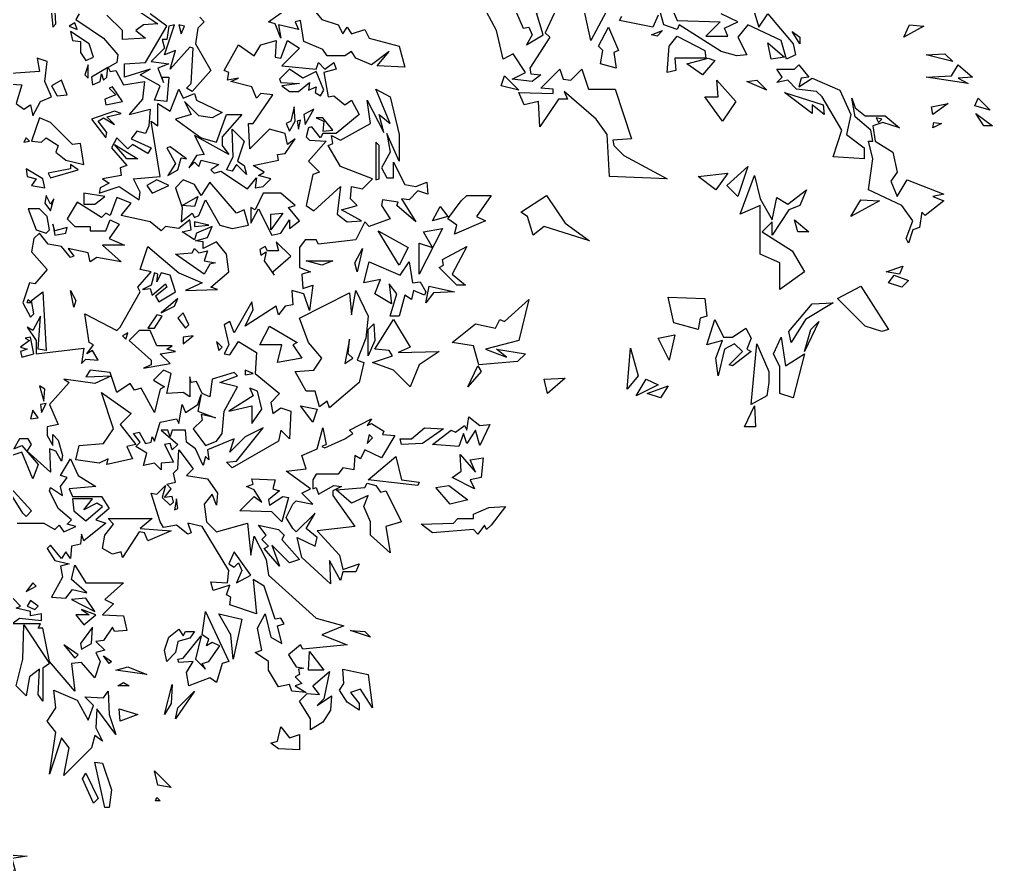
# Model space of a CAD drawing. Header units: millimetres. Extents: x -1920 to 1916, y -1858 to 1858.
# Drawn here: x 591 to 1416, y -1769 to -1047 of the extents above; entities that cross this region are included whole.
import ezdxf

# ---------------------------------------------------------------- set-up
doc = ezdxf.new("R2010")
doc.units = ezdxf.units.MM
doc.layers.add('ALMOND-DRAW-PROFILE', color=7, linetype='Continuous', lineweight=25)

msp = doc.modelspace()

# ---------------------------------------------------------------- linework, layer by layer
at = {"layer": 'ALMOND-DRAW-PROFILE'}
for points in [[(1136.75, -1019.25), (1148.95, -1048.35), (1185.56, -1049.29), (1173.36, -1061.49), (1192.13, -1061.49), (1189.32, -1054.92), (1200.58, -1049.29), (1186.5, -1042.71)], [(618.6, -1041.78), (619.53, -1053.98), (622.35, -1051.16), (621.41, -1035.21)], [(840.13, -1038.02), (847.63, -1047.41), (861.72, -1052.1), (865.47, -1059.61), (869.22, -1053.98), (872.98, -1059.61), (884.24, -1055.86), (888, -1063.37), (913.34, -1069.94), (918.04, -1087.77), (894.57, -1086.83), (904.89, -1074.63), (889.88, -1085.89), (876.73, -1080.26), (872.98, -1074.63), (867.35, -1078.38), (852.33, -1078.38), (848.57, -1072.75), (832.62, -1066.18), (829.8, -1048.35), (825.11, -1049.29), (827.92, -1055.86), (811.03, -1052.1), (812.9, -1063.37), (808.21, -1051.16), (802.58, -1049.29), (827.92, -1031.45)], [(1088.88, -1040.84), (1075.74, -1065.24), (1069.17, -1034.27)], [(1212.78, -1035.21), (1218.42, -1053.98), (1225.93, -1042.71), (1247.52, -1068.06), (1249.39, -1077.45), (1241.88, -1081.2), (1237.19, -1065.24), (1209.03, -1052.1), (1200.58, -1062.43), (1208.09, -1077.45), (1199.64, -1078.38), (1186.5, -1074.63), (1150.83, -1052.1), (1148.95, -1055.86), (1137.69, -1052.1), (1134.87, -1041.78)], [(642.06, -1042.71), (639.25, -1047.41), (662.71, -1063.37), (674.92, -1077.45), (673.98, -1084.02), (666.66, -1088.15), (668.35, -1091.53), (673.04, -1090.59), (679.61, -1102.79), (697.44, -1099.97), (695.57, -1114.99), (684.3, -1128.14), (702.14, -1123.44), (701.2, -1137.52), (698.38, -1144.09), (690.87, -1142.22), (686.18, -1148.79), (703.08, -1156.3), (700.26, -1160.99), (687.12, -1153.48), (683.36, -1157.23), (673.98, -1147.85), (669.28, -1156.3), (682.43, -1171.31), (676.79, -1173.19), (677.73, -1179.76), (661.77, -1182.58), (667.41, -1186.33), (659.9, -1190.09), (658.96, -1194.78), (675.86, -1189.15), (692.75, -1200.41), (693.69, -1193.84), (688.06, -1182.58), (710.59, -1180.7), (703.08, -1133.77), (708.71, -1137.52), (708.71, -1118.75), (719.03, -1125.32), (726.54, -1106.55), (730.3, -1114.05), (739.69, -1110.3), (741.56, -1115.93), (763.15, -1126.26), (754.7, -1130.95), (743.44, -1129.07), (731.24, -1116.87), (736.87, -1128.14), (723.73, -1131.89), (745.32, -1147.85), (758.46, -1151.6), (766.91, -1128.14), (780.05, -1128.14), (763.15, -1146.91), (763.15, -1154.42), (768.79, -1161.93), (739.69, -1145.97), (748.13, -1161.93), (741.56, -1162.87), (734.99, -1173.19), (739.69, -1168.5), (743.44, -1172.25), (745.32, -1166.62), (760.34, -1170.38), (753.77, -1175.07), (756.58, -1177.89), (762.21, -1176.01), (784.74, -1191.03), (792.25, -1181.64), (791.31, -1190.09), (797.88, -1189.15), (804.46, -1182.58), (794.13, -1179.76), (798.82, -1176.95), (789.44, -1171.31), (811.03, -1166.62), (810.09, -1161.93), (816.66, -1160.99), (825.11, -1148.79), (818.54, -1153.48), (816.66, -1144.09), (803.52, -1140.34), (786.62, -1157.23), (785.68, -1135.64), (789.44, -1135.64), (806.33, -1111.24), (796.01, -1110.3), (792.25, -1114.05), (788.5, -1104.67), (770.66, -1099.97), (777.23, -1097.16), (767.85, -1099.04), (768.79, -1092.47), (765.03, -1090.59), (777.23, -1069), (790.37, -1078.38), (796.01, -1069), (809.15, -1065.24), (808.21, -1079.32), (812.9, -1080.26), (818.54, -1065.24), (828.86, -1071.81), (813.84, -1086.83), (842.94, -1089.65), (844.82, -1084.02), (850.45, -1089.65), (857.96, -1084.02), (859.84, -1089.65), (849.51, -1092.47), (853.27, -1113.12), (857.96, -1112.18), (867.35, -1119.69), (872.98, -1115.93), (879.55, -1128.14), (859.84, -1144.09), (848.57, -1144.09), (846.7, -1147.85), (839.19, -1138.46), (836.37, -1139.4), (834.49, -1146.91), (837.31, -1149.73), (851.39, -1150.66), (836.37, -1167.56), (845.76, -1176.95), (840.13, -1178.82), (834.49, -1205.11), (841.06, -1209.8), (863.59, -1189.15), (860.78, -1212.62), (869.22, -1219.19), (881.43, -1218.25), (864.53, -1208.86), (877.67, -1205.11), (872.04, -1199.48), (872.98, -1189.15), (882.37, -1191.03), (890.81, -1182.58), (863.59, -1172.25), (853.27, -1154.42), (857.02, -1152.54), (856.08, -1145.97), (863.59, -1149.73), (888.94, -1135.64), (886.12, -1115.93), (900.2, -1143.15), (896.45, -1128.14), (905.83, -1135.64), (893.63, -1106.55), (905.83, -1113.12), (913.34, -1145.03), (913.34, -1167.56), (903.02, -1144.09), (905.83, -1160.05), (898.32, -1173.19), (903.02, -1181.64), (908.65, -1181.64), (908.65, -1168.5), (918.04, -1187.27), (927.42, -1189.15), (936.81, -1185.4), (937.75, -1195.72), (929.3, -1192.9), (921.79, -1200.41), (915.22, -1199.48), (927.42, -1219.19), (911.47, -1205.11), (912.4, -1202.29), (899.26, -1200.41), (898.32, -1205.11), (905.83, -1216.37), (888, -1222.94), (884.24, -1219.19), (876.73, -1234.21), (844.82, -1237.96), (842.94, -1234.21), (833.55, -1234.21), (828.86, -1240.78), (828.86, -1257.67), (838.25, -1261.43), (830.74, -1263.31), (831.68, -1275.51), (840.13, -1272.69), (837.31, -1294.28), (832.62, -1280.2), (822.29, -1277.39), (823.23, -1289.59), (816.66, -1290.53), (811.03, -1298.04), (809.15, -1290.53), (782.87, -1307.42), (789.44, -1293.34), (788.5, -1286.77), (773.48, -1313.06), (769.72, -1303.67), (765.03, -1306.49), (768.79, -1323.38), (765.03, -1330.89), (769.72, -1331.83), (777.23, -1320.57), (792.25, -1329.95), (791.31, -1347.79), (811.96, -1364.68), (804.46, -1372.19), (806.33, -1381.58), (812.9, -1376.89), (821.35, -1379.7), (820.41, -1403.17), (812.9, -1395.66), (811.03, -1405.05), (771.6, -1427.58), (766.91, -1422.88), (775.36, -1421.94), (797.88, -1393.78), (782.87, -1401.29), (769.72, -1414.43), (773.48, -1403.17), (750.95, -1412.56), (751.89, -1421.01), (749.07, -1418.19), (747.2, -1425.7), (740.62, -1411.62), (733.11, -1405.99), (732.18, -1395.66), (720.91, -1395.66), (719.03, -1401.29), (717.16, -1395.66), (711.53, -1395.66), (725.61, -1407.86), (720.91, -1412.56), (719.03, -1406.93), (714.34, -1407.86), (721.85, -1422.88), (711.53, -1423.82), (711.53, -1429.45), (705.89, -1423.82), (696.51, -1425.7), (699.32, -1415.37), (689.94, -1409.74), (693.69, -1405.99), (688.06, -1398.48), (692.75, -1397.54), (698.38, -1406.93), (703.08, -1405.99), (704.02, -1401.29), (705.89, -1405.05), (710.59, -1389.09), (724.67, -1386.27), (726.54, -1390.03), (729.36, -1374.07), (732.18, -1380.64), (742.5, -1374.07), (745.32, -1365.62), (742.5, -1379.7), (757.52, -1385.34), (745.32, -1382.52), (746.26, -1387.21), (738.75, -1394.72), (749.07, -1408.8), (758.46, -1405.05), (763.15, -1398.48), (765.03, -1379.7), (776.29, -1359.05), (761.28, -1355.3), (776.29, -1349.67), (773.48, -1346.85), (754.7, -1352.48), (752.83, -1367.5), (746.26, -1364.68), (741.56, -1354.36), (736.87, -1355.3), (735.93, -1350.6), (735.93, -1367.5), (730.3, -1363.75), (716.22, -1364.68), (719.97, -1347.79), (713.4, -1344.97), (704.95, -1353.42), (714.34, -1359.05), (710.59, -1360.93), (705.89, -1380.64), (694.63, -1359.99), (689, -1361.87), (685.24, -1356.24), (673.98, -1363.75), (668.35, -1346.85), (651.45, -1344.97), (647.69, -1350.6), (669.28, -1349.67), (655.2, -1356.24), (628.92, -1352.48), (633.61, -1355.3), (616.72, -1374.07), (624.23, -1390.97), (614.84, -1392.85), (614.84, -1400.35), (619.53, -1408.8), (619.53, -1399.42), (624.23, -1404.11), (627.98, -1417.25), (627.04, -1421.94), (622.35, -1413.5), (616.72, -1411.62), (617.66, -1431.33), (597.94, -1413.5), (601.7, -1407.86), (598.88, -1403.17), (591.37, -1403.17), (586.68, -1411.62), (593.25, -1408.8), (607.33, -1424.76), (602.64, -1436.96), (593.25, -1414.43), (576.35, -1420.07)], [(691.81, -1039.9), (708.71, -1051.16), (696.51, -1052.1), (689.94, -1056.79), (698.38, -1063.37), (678.67, -1064.3), (678.67, -1056.79), (665.53, -1043.65)], [(744.38, -1045.53), (748.13, -1049.29), (742.5, -1054.92), (740.62, -1068.06), (753.77, -1090.59), (737.81, -1108.42), (733.11, -1105.61), (736.87, -1101.85), (738.75, -1071.81), (735.93, -1070.88), (719.03, -1089.65), (723.73, -1073.69), (714.34, -1077.45), (722.79, -1052.1), (718.1, -1053.04), (716.22, -1064.3), (712.46, -1064.3), (714.34, -1071.81), (703.08, -1083.08), (718.1, -1084.96), (708.71, -1088.71), (713.4, -1100.91), (712.46, -1096.22), (718.1, -1096.22), (716.22, -1116.87), (705.89, -1115.93), (710.59, -1103.73), (693.69, -1094.34), (702.14, -1089.65), (680.55, -1096.22), (680.55, -1084.96), (698.38, -1084.02), (716.22, -1053.04), (702.14, -1042.71)], [(1133, -1043.65), (1128.3, -1053.98), (1100.14, -1048.35), (1102.02, -1044.59)], [(581.05, -1441.66), (601.7, -1464.19), (597.01, -1468.88), (594.19, -1466.06), (568.84, -1425.7)], [(589.5, -1474.51), (612.02, -1474.51), (621.41, -1480.14), (625.17, -1476.39), (628.92, -1482.02), (639.25, -1477.33), (631.74, -1475.45), (635.49, -1471.69), (624.23, -1462.31), (616.72, -1447.29), (617.66, -1444.47), (627.98, -1451.04), (626.1, -1443.53), (631.74, -1436.02), (626.1, -1434.15), (634.55, -1420.07), (641.12, -1434.15), (656.14, -1443.53), (633.61, -1445.41), (636.43, -1451.98), (660.84, -1451.98), (667.41, -1462.31), (656.14, -1471.69), (664.59, -1474.51), (645.82, -1489.53), (643.94, -1483.9), (643, -1492.35), (635.49, -1494.22), (634.55, -1504.55), (630.8, -1498.92), (627.04, -1504.55), (617.66, -1493.28), (614.84, -1496.1), (621.41, -1506.43), (633.61, -1509.24), (626.1, -1511.12), (627.98, -1520.51), (618.6, -1537.4), (630.8, -1538.34), (636.43, -1530.83), (648.63, -1533.65), (635.49, -1522.38), (638.31, -1510.18), (647.69, -1525.2), (679.61, -1525.2), (663.65, -1539.28), (671.16, -1543.04), (661.77, -1552.42), (679.61, -1553.36), (682.43, -1565.56), (672.1, -1566.5), (670.22, -1562.75), (662.71, -1574.01), (656.14, -1574.95), (663.65, -1582.46), (656.14, -1584.34), (659.9, -1591.85), (655.2, -1605.93), (643.94, -1592.79), (635.49, -1593.72), (638.31, -1617.19), (616.72, -1591.85), (611.09, -1563.69), (607.33, -1563.69), (609.21, -1559.93), (584.8, -1559.93), (591.37, -1555.24), (610.15, -1557.12), (610.15, -1551.48), (600.76, -1553.36), (600.76, -1549.61), (588.56, -1546.79), (592.31, -1544.91), (585.74, -1538.34)]]:
    msp.add_lwpolyline(points, dxfattribs=at)
for points in [[(1025.99, -1099.97), (1009.09, -1098.1), (1020.35, -1092.47), (1010.03, -1076.51), (1001.58, -1081.2), (995.95, -1056.79), (987.5, -1040.84), (1004.4, -1035.21), (1004.4, -1040.84), (1010.03, -1035.21), (1018.48, -1054.92), (1023.17, -1053.98), (1025.99, -1060.55), (1021.29, -1069), (1035.37, -1060.55), (1029.74, -1041.78), (1046.64, -1038.02), (1037.25, -1058.67), (1041, -1062.43), (1024.11, -1088.71), (1025.05, -1093.4), (1033.5, -1094.34)], [(640.18, -1055.86), (638.31, -1050.22), (633.61, -1053.04)], [(728.42, -1059.61), (731.24, -1053.04), (726.54, -1052.1)], [(1097.33, -1088.71), (1084.18, -1084.96), (1086.06, -1073.69), (1082.31, -1069.94), (1090.75, -1053.98), (1099.2, -1073.69), (1095.45, -1075.57)], [(1341.38, -1062.43), (1346.08, -1052.1), (1358.28, -1053.04)], [(647.69, -1082.14), (654.27, -1079.32), (650.51, -1068.06), (634.55, -1057.73), (636.43, -1065.24), (643, -1066.18), (643, -1075.57)], [(1127.36, -1060.55), (1136.75, -1056.79), (1132.06, -1061.49)], [(1140.51, -1092.47), (1142.38, -1069.94), (1148.95, -1061.49), (1172.42, -1073.69), (1173.36, -1080.26), (1147.08, -1080.26), (1148.01, -1090.59)], [(1253.15, -1068.06), (1246.58, -1057.73), (1253.15, -1062.43)], [(1228.74, -1081.2), (1225.93, -1067.12), (1240.01, -1079.32)], [(602.64, -1129.07), (609.21, -1116.87), (618.6, -1113.12), (612.96, -1099.97), (614.84, -1083.08), (606.39, -1080.26), (608.27, -1091.53), (580.11, -1093.4), (577.29, -1098.1), (584.8, -1099.97), (575.42, -1101.85), (593.25, -1102.79), (588.56, -1118.75), (595.13, -1123.44), (600.76, -1119.69)], [(1170.54, -1094.34), (1157.4, -1084.96), (1175.24, -1080.26), (1180.87, -1082.14)], [(1382.69, -1083.08), (1360.16, -1077.45), (1376.12, -1076.51)], [(649.57, -1097.16), (649.57, -1085.89), (646.76, -1094.34)], [(666.41, -1088.29), (652.39, -1096.22), (653.33, -1102.79), (659.9, -1099.97), (660.84, -1093.4), (662.71, -1099.04), (665.53, -1096.22)], [(1307.59, -1165.68), (1281.31, -1163.81), (1288.82, -1141.28), (1271.92, -1113.12), (1267.23, -1108.42), (1250.33, -1106.55), (1242.82, -1099.04), (1233.44, -1100.91), (1238.13, -1096.22), (1233.44, -1089.65), (1248.45, -1089.65), (1252.21, -1085.89), (1260.66, -1096.22), (1254.09, -1097.16), (1252.21, -1104.67), (1263.47, -1097.16), (1286.94, -1107.48), (1296.33, -1128.14), (1292.57, -1145.03), (1307.59, -1156.3)], [(1395.83, -1101.85), (1360.16, -1096.22), (1381.75, -1095.28), (1387.38, -1085.89), (1399.58, -1096.22), (1387.38, -1097.16)], [(846.7, -1112.18), (849.51, -1107.48), (842.94, -1091.53), (831.68, -1097.16), (820.41, -1089.65), (811.96, -1098.1), (812.9, -1100.91), (828.86, -1101.85), (813.84, -1103.73), (820.41, -1108.42), (827.92, -1108.42), (837.31, -1100.91), (836.37, -1107.48), (842.94, -1104.67), (842, -1109.36)], [(1014.72, -1107.48), (999.7, -1103.73), (1002.52, -1095.28)], [(1140.51, -1182.58), (1091.69, -1180.7), (1089.82, -1145.03), (1080.43, -1131.89), (1053.21, -1108.42), (1056.02, -1114.99), (1048.51, -1114.99), (1032.56, -1138.46), (1031.62, -1116.87), (1019.41, -1119.69), (1014.72, -1109.36), (1043.82, -1110.3), (1043.82, -1106.55), (1033.5, -1105.61), (1049.45, -1089.65), (1052.27, -1098.1), (1058.84, -1099.04), (1068.23, -1089.65), (1073.86, -1106.55), (1096.39, -1106.55), (1110.47, -1148.79), (1094.51, -1149.73), (1095.45, -1154.42), (1103.9, -1162.87)], [(623.29, -1112.18), (631.74, -1111.24), (627.04, -1099.04), (618.6, -1103.73)], [(664.59, -1119.69), (678.67, -1116.87), (670.22, -1104.67), (667.41, -1105.61), (673.04, -1111.24), (663.65, -1114.99)], [(1187.44, -1133.77), (1172.42, -1113.12), (1183.69, -1113.12), (1182.75, -1099.04), (1198.7, -1116.87)], [(1224.99, -1107.48), (1208.09, -1099.97), (1216.54, -1099.04)], [(1273.8, -1128.14), (1263.47, -1119.69), (1263.47, -1127.2), (1240.01, -1109.36), (1272.86, -1119.69)], [(820.41, -1142.22), (825.11, -1133.77), (824.17, -1121.56), (821.35, -1133.77), (817.6, -1135.64)], [(1345.14, -1237.02), (1343.26, -1233.27), (1348.89, -1218.25), (1339.51, -1205.11), (1311.35, -1191.97), (1315.1, -1165.68), (1311.35, -1150.66), (1315.1, -1150.66), (1313.22, -1141.28), (1300.08, -1130.01), (1297.27, -1114.05), (1300.08, -1122.5), (1308.53, -1129.07), (1325.43, -1129.07), (1337.63, -1139.4), (1323.55, -1134.71), (1315.1, -1137.52), (1316.98, -1150.66), (1332, -1160.05), (1335.75, -1176.95), (1330.12, -1184.46), (1335.75, -1197.6), (1344.2, -1183.52), (1375.18, -1195.72), (1365.79, -1197.6), (1375.18, -1201.35), (1359.22, -1213.56), (1356.4, -1210.74), (1354.53, -1223.88), (1348.89, -1225.76)], [(1365.79, -1128.14), (1364.85, -1121.56), (1378.93, -1118.75)], [(1414.6, -1124.38), (1401.46, -1120.63), (1404.28, -1114.05)], [(664.59, -1147.85), (665.53, -1143.15), (658.02, -1133.77), (662.71, -1130.95), (672.1, -1136.58), (665.53, -1130.01), (677.73, -1127.2), (672.1, -1125.32), (652.39, -1131.89)], [(833.55, -1136.58), (841.06, -1123.44), (832.62, -1128.14)], [(1408.97, -1137.52), (1402.4, -1127.2), (1416.48, -1137.52)], [(645.82, -1170.38), (643, -1152.54), (636.43, -1153.48), (617.66, -1134.71), (608.27, -1130.95), (601.7, -1150.66), (610.15, -1151.6), (613.9, -1147.85), (624.23, -1154.42), (622.35, -1160.05), (630.8, -1166.62)], [(827.92, -1140.34), (829.8, -1132.83), (826.98, -1133.77)], [(848.57, -1142.22), (857.02, -1141.28), (848.57, -1130.95), (842.94, -1130.95), (849.51, -1133.77)], [(1319.79, -1134.71), (1322.61, -1131.89), (1317.92, -1130.95)], [(1365.79, -1139.4), (1366.73, -1134.71), (1373.3, -1135.64)], [(783.8, -1178.82), (775.36, -1170.38), (771.6, -1176.01), (766.91, -1175.07), (772.54, -1163.81), (771.6, -1140.34), (781.93, -1150.66), (776.29, -1167.56), (781.93, -1171.31)], [(595.13, -1151.6), (599.82, -1150.66), (597.01, -1147.85)], [(682.43, -1165.68), (672.1, -1153.48), (691.81, -1165.68)], [(893.63, -1183.52), (896.45, -1182.58), (896.45, -1154.42), (893.63, -1151.6)], [(717.16, -1179.76), (725.61, -1175.07), (728.42, -1164.74), (733.11, -1165.68), (719.03, -1155.36), (716.22, -1156.3), (723.73, -1169.44)], [(617.66, -1181.64), (641.12, -1175.07), (634.55, -1170.38), (634.55, -1174.13), (615.78, -1177.89)], [(601.7, -1188.21), (612.96, -1190.09), (611.09, -1182.58), (597.01, -1174.13), (597.94, -1180.7), (605.45, -1182.58)], [(1181.81, -1191.97), (1166.79, -1180.7), (1192.13, -1177.89)], [(1200.58, -1197.6), (1191.19, -1188.21), (1209.03, -1172.25)], [(1236.25, -1276.45), (1236.25, -1253.92), (1219.36, -1246.41), (1219.36, -1205.11), (1202.46, -1212.62), (1214.66, -1179.76), (1219.36, -1199.48), (1229.68, -1217.31), (1233.44, -1198.54), (1242.82, -1204.17), (1258.78, -1191.97), (1253.15, -1205.11), (1243.76, -1208.86), (1229.68, -1230.45), (1229.68, -1219.19), (1221.23, -1227.64), (1246.58, -1243.59), (1256.9, -1261.43)], [(704.02, -1194.78), (718.1, -1188.21), (707.77, -1183.52), (699.32, -1188.21)], [(771.6, -1224.82), (785.68, -1222), (781.93, -1208.86), (775.36, -1211.68), (752.83, -1185.4), (745.32, -1196.66), (739.69, -1187.27), (730.3, -1183.52), (723.73, -1190.09), (729.36, -1206.98), (728.42, -1219.19), (737.81, -1211.68), (739.69, -1215.43), (743.44, -1213.56), (749.07, -1200.41), (761.28, -1222)], [(645.82, -1204.17), (655.2, -1204.17), (663.65, -1197.6), (645.82, -1194.78)], [(805.39, -1230.45), (812.9, -1228.57), (820.41, -1217.31), (820.41, -1224.82), (828.86, -1218.25), (819.47, -1206.98), (825.11, -1205.11), (812.9, -1194.78), (797.88, -1194.78), (791.31, -1208.86), (787.56, -1206.98), (787.56, -1220.13), (794.13, -1207.92)], [(643.94, -1339.34), (647.69, -1335.59), (658.02, -1336.52), (653.33, -1328.08), (648.63, -1330.89), (654.27, -1323.38), (650.51, -1321.5), (646.76, -1297.1), (673.98, -1311.18), (676.79, -1308.36), (693.69, -1278.33), (691.81, -1274.57), (703.08, -1261.43), (693.69, -1259.55), (700.26, -1239.84), (726.54, -1262.37), (746.26, -1270.82), (732.18, -1277.39), (759.4, -1276.45), (753.77, -1274.57), (768.79, -1261.43), (766.91, -1246.41), (758.46, -1236.08), (747.2, -1241.72), (747.2, -1236.08), (740.62, -1235.15), (750.95, -1232.33), (754.7, -1222.94), (741.56, -1228.57), (739.69, -1234.21), (729.36, -1227.64), (736.87, -1225.76), (735.93, -1217.31), (726.54, -1224.82), (715.28, -1222.94), (711.53, -1226.7), (702.14, -1219.19), (677.73, -1213.56), (686.18, -1203.23), (673.98, -1198.54), (668.35, -1213.56), (664.59, -1211.68), (660.84, -1215.43), (640.18, -1202.29), (631.74, -1216.37), (638.31, -1222.94), (651.45, -1222.94), (651.45, -1226.7), (664.59, -1226.7), (668.35, -1217.31), (675.86, -1221.07), (667.41, -1233.27), (680.55, -1238.9), (661.77, -1238.9), (677.73, -1252.98), (657.08, -1249.23), (651.45, -1252.98), (649.57, -1245.47), (632.68, -1241.72), (637.37, -1248.29), (634.55, -1249.23), (627.04, -1239.84), (615.78, -1237.96), (608.27, -1228.57), (603.58, -1233.27), (601.7, -1244.53), (614.84, -1259.55), (604.51, -1271.75), (599.82, -1270.82), (594.19, -1287.71), (600.76, -1299.92), (603.58, -1297.1), (601.7, -1285.83), (611.09, -1278.33), (613.9, -1328.08), (607.33, -1327.14), (609.21, -1298.98), (602.64, -1311.18), (597.94, -1308.36), (605.45, -1319.63), (605.45, -1330.89), (645.82, -1326.2)], [(617.66, -1209.8), (620.47, -1199.48), (617.66, -1204.17), (613.9, -1196.66), (612.96, -1203.23)], [(729.36, -1205.11), (742.5, -1197.6), (739.69, -1206.05)], [(960.28, -1229.51), (962.15, -1222), (954.65, -1216.37), (965.91, -1201.35), (970.6, -1196.66), (991.25, -1196.66), (979.05, -1214.49), (986.56, -1218.25)], [(1074.8, -1235.15), (1036.31, -1222.94), (1026.92, -1230.45), (1022.23, -1214.49), (1016.6, -1210.74), (1038.19, -1196.66), (1054.15, -1220.13)], [(1296.33, -1214.49), (1304.78, -1200.41), (1320.73, -1201.35)], [(613.9, -1228.57), (616.72, -1225.76), (614.84, -1214.49), (608.27, -1207.92), (598.88, -1207.92), (605.45, -1225.76)], [(804.46, -1225.76), (804.46, -1212.62), (814.78, -1211.68)], [(941.5, -1218.25), (948.07, -1206.05), (954.65, -1214.49)], [(621.41, -1230.45), (630.8, -1228.57), (631.74, -1223.88), (621.41, -1226.7), (619.53, -1221.07)], [(739.69, -1222.94), (751.89, -1222), (739.69, -1219.19)], [(1251.27, -1227.64), (1248.45, -1217.31), (1260.66, -1227.64)], [(913.34, -1255.8), (895.51, -1226.7), (920.85, -1240.78)], [(930.24, -1263.31), (930.24, -1237.02), (941.5, -1240.78), (933.99, -1227.64), (949.95, -1224.82)], [(807.27, -1264.24), (806.33, -1261.43), (821.35, -1248.29), (809.15, -1236.08), (811.03, -1243.59), (801.64, -1243.59), (799.76, -1239.84), (795.07, -1242.66), (796.01, -1247.35), (800.7, -1244.53), (798.82, -1252.04)], [(748.13, -1263.31), (723.73, -1246.41), (737.81, -1245.47), (739.69, -1241.72), (743.44, -1245.47), (750.95, -1243.59), (748.13, -1252.04), (757.52, -1253.92), (752.83, -1254.86)], [(877.67, -1261.43), (875.8, -1253.92), (882.37, -1241.72)], [(962.15, -1272.69), (947.14, -1257.67), (950.89, -1255.8), (949.95, -1251.1), (970.6, -1239.84), (958.4, -1263.31), (969.66, -1272.69)], [(847.63, -1255.8), (834.49, -1252.04), (857.02, -1252.04)], [(905.83, -1298.98), (911.47, -1280.2), (904.89, -1271.75), (906.77, -1288.65), (892.69, -1280.2), (897.39, -1268), (883.31, -1270.82), (888, -1252.98), (914.28, -1264.24), (921.79, -1252.98), (924.61, -1270.82), (931.18, -1269.88), (935.87, -1278.33), (934.93, -1281.14), (925.55, -1277.39), (923.67, -1284.9), (918.04, -1281.14), (913.34, -1298.98)], [(709.65, -1286.77), (723.73, -1278.33), (719.03, -1264.24), (711.53, -1262.37), (707.77, -1269.88), (708.71, -1263.31), (705.89, -1262.37), (703.08, -1272.69), (695.57, -1276.45), (702.14, -1275.51), (704.02, -1281.14), (715.28, -1271.75), (716.22, -1274.57), (706.83, -1282.08)], [(1337.63, -1263.31), (1326.37, -1261.43), (1340.45, -1256.74)], [(1339.51, -1274.57), (1328.24, -1270.82), (1332.94, -1264.24), (1345.14, -1268.94)], [(637.37, -1291.47), (634.55, -1277.39), (639.25, -1285.83)], [(845.76, -1375.95), (842, -1362.81), (834.49, -1362.81), (825.11, -1345.91), (841.06, -1344.97), (847.63, -1334.65), (836.37, -1321.5), (828.86, -1300.85), (871.1, -1279.26), (872.98, -1298.04), (876.73, -1277.39), (887.06, -1298.98), (885.18, -1317.75), (877.67, -1336.52), (883.31, -1338.4), (879.55, -1355.3), (854.21, -1376.89), (852.33, -1371.26)], [(935.87, -1287.71), (938.69, -1273.63), (960.28, -1278.33), (942.44, -1279.26)], [(1322.61, -1312.12), (1308.53, -1307.42), (1285.06, -1283.96), (1304.78, -1273.63), (1328.24, -1310.24)], [(597.94, -1287.71), (598.88, -1284.9), (601.7, -1287.71)], [(711.53, -1296.16), (722.79, -1290.53), (725.61, -1283.96)], [(980.93, -1340.28), (976.24, -1324.32), (958.4, -1321.5), (978.11, -1305.55), (995.01, -1309.3), (998.76, -1301.79), (1002.52, -1303.67), (1023.17, -1284.9), (1014.72, -1319.63), (986.56, -1327.14), (1004.4, -1333.71), (995.95, -1327.14), (1020.35, -1330.89), (1013.78, -1337.46)], [(1166.79, -1310.24), (1146.14, -1304.61), (1141.44, -1283.02), (1172.42, -1283.96), (1174.3, -1298.98), (1168.67, -1300.85)], [(1245.64, -1321.5), (1243.76, -1312.12), (1263.47, -1288.65), (1281.31, -1287.71), (1257.84, -1301.79)], [(700.26, -1309.3), (705.89, -1309.3), (712.46, -1298.98), (707.77, -1298.04)], [(732.18, -1309.3), (734.99, -1306.49), (730.3, -1296.16), (725.61, -1300.85)], [(922.73, -1359.05), (908.65, -1344.97), (890.81, -1338.4), (907.71, -1332.77), (904.89, -1328.08), (892.69, -1327.14), (908.65, -1301.79), (922.73, -1325.26), (912.4, -1329.95), (947.14, -1329.01), (930.24, -1340.28)], [(1183.69, -1349.67), (1181.81, -1334.65), (1187.44, -1319.63), (1174.3, -1323.38), (1180.87, -1301.79), (1188.38, -1316.81), (1195.89, -1316.81), (1207.15, -1309.3), (1211.85, -1317.75), (1208.09, -1327.14), (1211.85, -1329.01), (1195.89, -1341.22), (1193.07, -1340.28), (1204.34, -1329.01), (1197.77, -1322.44), (1189.32, -1327.14)], [(696.51, -1343.09), (719.03, -1339.34), (710.59, -1330.89), (723.73, -1329.01), (716.22, -1327.14), (720.91, -1324.32), (707.77, -1324.32), (702.14, -1311.18), (692.75, -1311.18), (684.3, -1319.63), (703.08, -1336.52), (703.08, -1340.28)], [(810.09, -1338.4), (813.84, -1323.38), (795.07, -1323.38), (803.52, -1307.42), (826.98, -1321.5), (823.23, -1323.38), (830.74, -1334.65)], [(887.06, -1332.77), (887.06, -1310.24), (891.75, -1305.55), (892.69, -1319.63)], [(1256.9, -1329.01), (1262.53, -1310.24), (1269.11, -1303.67)], [(593.25, -1333.71), (603.58, -1330.89), (600.76, -1316.81), (596.07, -1317.75), (599.82, -1319.63), (592.31, -1325.26), (597.94, -1327.14), (592.31, -1329.01)], [(681.49, -1318.69), (683.36, -1313.06), (678.67, -1315.87)], [(730.3, -1322.44), (738.75, -1315.87), (730.3, -1316.81)], [(867.35, -1339.34), (873.92, -1334.65), (870.16, -1330.89), (871.1, -1318.69)], [(1142.38, -1336.52), (1133, -1317.75), (1147.08, -1314.93)], [(1247.52, -1368.44), (1236.25, -1364.68), (1236.25, -1342.16), (1230.62, -1330.89), (1237.19, -1316.81), (1240.94, -1341.22), (1256.9, -1330.89)], [(760.34, -1328.08), (763.15, -1325.26), (758.46, -1320.57)], [(1106.71, -1360.93), (1109.53, -1326.2), (1116.1, -1349.67)], [(1211.85, -1374.07), (1216.54, -1322.44), (1226.86, -1345.91), (1226.86, -1355.3), (1224.99, -1366.56)], [(971.54, -1359.05), (979.99, -1341.22), (982.81, -1345.91)], [(782.87, -1348.73), (789.44, -1347.79), (782.87, -1344.97)], [(1039.13, -1364.68), (1036.31, -1352.48), (1054.15, -1351.54)], [(1114.22, -1366.56), (1122.67, -1352.48), (1133, -1357.18)], [(612.02, -1371.26), (612.96, -1360.93), (608.27, -1358.11)], [(788.5, -1390.03), (796.95, -1377.83), (793.19, -1362.81), (786.62, -1359.99), (789.44, -1366.56), (768.79, -1379.7), (788.5, -1375.01)], [(1134.87, -1368.44), (1123.61, -1364.68), (1141.44, -1358.11)], [(665.53, -1424.76), (666.47, -1420.07), (658.96, -1423.82), (639.25, -1421.01), (642.06, -1408.8), (662.71, -1406.93), (671.16, -1394.72), (660.84, -1363.75), (686.18, -1381.58), (676.79, -1390.97), (689.94, -1407.86), (682.43, -1409.74), (687.12, -1420.07)], [(610.15, -1380.64), (613.9, -1373.13), (609.21, -1374.07)], [(840.13, -1389.09), (829.8, -1375.01), (843.88, -1377.83)], [(1206.21, -1392.85), (1214.66, -1375.01), (1215.6, -1392.85)], [(600.76, -1386.27), (607.33, -1385.34), (602.64, -1378.76)], [(964.03, -1409.74), (941.5, -1407.86), (957.46, -1395.66), (961.22, -1397.54), (968.73, -1391.91), (970.6, -1395.66), (972.48, -1384.4), (981.87, -1391.91), (990.32, -1390.97), (981.87, -1408.8), (978.11, -1395.66), (970.6, -1406.93), (967.79, -1398.48)], [(855.14, -1526.14), (830.74, -1503.61), (826.98, -1486.71), (842, -1494.22), (843.88, -1486.71), (834.49, -1479.2), (842, -1466.06), (826.05, -1482.02), (823.23, -1479.2), (817.6, -1469.82), (823.23, -1458.55), (826.05, -1455.74), (840.13, -1458.55), (830.74, -1449.17), (838.25, -1445.41), (817.6, -1430.39), (834.49, -1428.52), (830.74, -1417.25), (843.88, -1411.62), (848.57, -1393.78), (851.39, -1407.86), (847.63, -1409.74), (850.45, -1410.68), (867.35, -1403.17), (873.92, -1398.48), (871.1, -1395.66), (889.88, -1386.27), (886.12, -1391.91), (889.88, -1390.03), (900.2, -1396.6), (899.26, -1399.42), (909.59, -1400.35), (898.32, -1419.13), (884.24, -1412.56), (880.49, -1420.07), (875.8, -1417.25), (874.86, -1429.45), (865.47, -1427.58), (861.72, -1433.21), (842.94, -1433.21), (840.13, -1437.9), (840.13, -1445.41), (842.94, -1444.47), (844.82, -1450.11), (857.96, -1442.6), (864.53, -1443.53), (857.02, -1447.29), (857.02, -1451.04), (875.8, -1477.33), (843.88, -1481.08), (862.65, -1501.73), (865.47, -1513.94), (879.55, -1509.24), (876.73, -1515.81), (865.47, -1515.81), (863.59, -1523.32), (854.21, -1506.43)], [(915.22, -1407.86), (914.28, -1403.17), (923.67, -1403.17), (934.93, -1393.78), (950.89, -1394.72), (933.06, -1406.93)], [(886.12, -1406.93), (890.81, -1402.23), (888, -1399.42)], [(834.49, -1618.13), (822.29, -1617.19), (820.41, -1611.56), (811.03, -1613.44), (802.58, -1599.36), (802.58, -1591.85), (791.31, -1584.34), (796.95, -1582.46), (793.19, -1563.69), (799.76, -1551.48), (804.46, -1571.2), (813.84, -1576.83), (810.09, -1561.81), (815.72, -1559.93), (812.9, -1555.24), (808.21, -1556.18), (798.82, -1528.02), (789.44, -1522.38), (792.25, -1551.48), (769.72, -1543.97), (770.66, -1537.4), (766.91, -1535.53), (769.72, -1527.08), (755.64, -1531.77), (753.77, -1524.26), (767.85, -1525.2), (768.79, -1514.87), (746.26, -1477.33), (734.05, -1474.51), (736.87, -1482.96), (734.05, -1483.9), (724.67, -1476.39), (713.4, -1478.27), (710.59, -1473.57), (703.08, -1449.17), (707.77, -1450.11), (715.28, -1442.6), (712.46, -1452.92), (719.03, -1459.49), (721.85, -1456.68), (720.91, -1451.98), (714.34, -1452.92), (719.97, -1445.41), (716.22, -1441.66), (723.73, -1439.78), (721.85, -1432.27), (725.61, -1428.52), (726.54, -1412.56), (738.75, -1428.52), (733.11, -1434.15), (750.95, -1436.96), (759.4, -1449.17), (758.46, -1459.49), (754.7, -1450.11), (748.13, -1458.55), (750.01, -1473.57), (758.46, -1482.02), (784.74, -1474.51), (787.56, -1501.73), (790.37, -1485.78), (800.7, -1505.49), (802.58, -1518.63), (842.94, -1555.24), (866.41, -1561.81), (847.63, -1569.32), (869.22, -1577.77), (831.68, -1581.52), (829.8, -1577.77), (819.47, -1586.21), (826.05, -1596.54), (832.62, -1597.48), (827.92, -1598.42), (828.86, -1603.11), (825.11, -1604.99), (830.74, -1610.62), (825.11, -1612.5)], [(929.3, -1442.6), (887.06, -1437.9), (910.53, -1418.19), (915.22, -1437.9), (930.24, -1439.78)], [(977.17, -1445.41), (958.4, -1436.02), (965.91, -1430.39), (964.97, -1416.31), (978.11, -1431.33), (973.42, -1421.01), (984.68, -1419.13), (982.81, -1436.02), (973.42, -1437.9)], [(813.84, -1473.57), (805.39, -1465.12), (778.17, -1464.19), (790.37, -1451.98), (796.95, -1456.68), (790.37, -1446.35), (783.8, -1443.53), (789.44, -1441.66), (788.5, -1436.96), (808.21, -1437.9), (806.33, -1445.41), (811.96, -1447.29), (802.58, -1454.8), (803.52, -1459.49), (814.78, -1451.98), (819.47, -1452.92)], [(905.83, -1499.86), (888.94, -1484.84), (888.94, -1473.57), (883.31, -1460.43), (887.06, -1451.04), (872.98, -1457.61), (859.84, -1446.35), (884.24, -1444.47), (886.12, -1440.72), (893.63, -1442.6), (897.39, -1448.23), (902.08, -1447.29), (915.22, -1473.57), (902.08, -1477.33)], [(956.52, -1458.55), (944.32, -1444.47), (955.58, -1442.6), (971.54, -1454.8)], [(647.69, -1472.63), (661.77, -1460.43), (657.08, -1457.61), (645.82, -1463.25), (653.33, -1453.86), (636.43, -1453.86), (637.37, -1464.19)], [(722.79, -1463.25), (725.61, -1462.31), (724.67, -1453.86)], [(941.5, -1482.96), (932.12, -1475.45), (959.34, -1474.51), (963.09, -1470.76), (976.24, -1470.76), (976.24, -1467), (989.38, -1461.37), (1003.46, -1460.43), (991.25, -1476.39), (987.5, -1480.14), (985.62, -1476.39), (979.99, -1483.9), (976.24, -1480.14)], [(678.67, -1503.61), (677.73, -1498.92), (670.22, -1500.79), (661.77, -1496.1), (663.65, -1484.84), (671.16, -1475.45), (666.47, -1470.76), (704.02, -1470.76), (693.69, -1479.2), (719.97, -1481.08), (700.26, -1489.53), (697.44, -1482.96), (692.75, -1482.02)], [(811.96, -1511.12), (798.82, -1496.1), (802.58, -1494.22), (796.95, -1488.59), (800.7, -1484.84), (794.13, -1476.39), (811.03, -1480.14), (815.72, -1484.84), (813.84, -1488.59), (828.86, -1505.49), (820.41, -1508.3), (805.39, -1493.28)], [(775.36, -1525.2), (787.56, -1518.63), (773.48, -1498.92), (768.79, -1509.24), (773.48, -1512.06), (777.23, -1508.3), (780.05, -1514.87)], [(597.01, -1532.71), (605.45, -1528.02), (602.64, -1525.2)], [(604.51, -1547.73), (607.33, -1544.91), (600.76, -1540.22), (597.94, -1544.91)], [(655.2, -1549.61), (647.69, -1538.34), (635.49, -1539.28)], [(645.82, -1560.87), (656.14, -1552.42), (643.94, -1547.73), (650.51, -1552.42), (639.25, -1552.42)], [(734.99, -1612.5), (733.11, -1601.23), (738.75, -1591.85), (726.54, -1592.79), (725.61, -1589.97), (730.3, -1589.03), (745.32, -1570.26), (740.62, -1589.97), (749.07, -1598.42), (746.26, -1593.72), (751.89, -1591.85), (761.28, -1578.71), (754.7, -1575.89), (750.01, -1578.71), (751.89, -1573.07), (746.26, -1569.32), (749.07, -1549.61), (768.79, -1591.85), (763.15, -1593.72), (758.46, -1609.68), (752.83, -1605.93)], [(772.54, -1589.97), (770.66, -1569.32), (760.34, -1551.48), (780.05, -1556.18)], [(611.09, -1625.64), (607.33, -1620.01), (608.27, -1598.42), (599.82, -1604.99), (597.01, -1620.95), (588.56, -1612.5), (594.19, -1589.97), (595.13, -1560.87), (616.72, -1593.72), (611.09, -1597.48)], [(643.94, -1581.52), (652.39, -1576.83), (653.33, -1562.75), (643, -1576.83)], [(716.22, -1591.85), (714.34, -1582.46), (718.1, -1571.2), (726.54, -1564.62), (730.3, -1570.26), (732.18, -1566.5), (739.69, -1566.5), (735.93, -1572.13), (725.61, -1574.95), (723.73, -1584.34)], [(888.94, -1571.2), (872.04, -1565.56), (884.24, -1566.5)], [(638.31, -1589.03), (641.12, -1586.21), (628.92, -1577.77)], [(849.51, -1599.36), (836.37, -1599.36), (837.31, -1583.4)], [(667.41, -1593.72), (662.71, -1587.15), (669.28, -1591.85)], [(699.32, -1603.11), (673.04, -1599.36), (683.36, -1596.54)], [(838.25, -1650.05), (838.25, -1640.66), (828.86, -1625.64), (835.43, -1619.07), (845.76, -1620.01), (840.13, -1612.5), (854.21, -1600.3), (849.51, -1623.76), (843.88, -1629.39), (856.08, -1620.95), (855.14, -1633.15), (848.57, -1643.47)], [(879.55, -1633.15), (869.22, -1626.58), (862.65, -1616.25), (866.41, -1610.62), (865.47, -1598.42), (887.06, -1603.11), (890.81, -1631.27), (880.49, -1615.31), (872.04, -1618.13), (879.55, -1627.52)], [(616.72, -1687.59), (622.35, -1651.92), (614.84, -1642.54), (622.35, -1631.27), (620.47, -1616.25), (640.18, -1624.7), (649.57, -1641.6), (654.27, -1629.39), (646.76, -1621.88), (662.71, -1622.82), (666.47, -1617.19), (667.41, -1636.9), (673.04, -1653.8), (657.08, -1632.21), (656.14, -1648.17), (661.77, -1659.43), (655.2, -1654.74), (652.39, -1665.06), (628.92, -1688.53), (633.61, -1665.06), (627.04, -1656.62)], [(674.92, -1612.5), (679.61, -1609.68), (684.3, -1612.5)], [(714.34, -1636.9), (720.91, -1611.56), (719.97, -1627.52)], [(723.73, -1640.66), (725.61, -1631.27), (739.69, -1617.19)], [(676.79, -1642.54), (675.86, -1632.21), (691.81, -1636.9)], [(828.86, -1666.94), (811.03, -1666), (804.46, -1661.31), (810.09, -1659.43), (812.9, -1647.23), (820.41, -1656.62), (828.86, -1653.8)], [(663.65, -1715.75), (655.2, -1677.27), (661.77, -1678.21), (669.28, -1700.73), (667.41, -1715.75)], [(654.27, -1712), (644.88, -1691.35), (647.69, -1686.65), (658.02, -1708.24)], [(719.97, -1698.86), (708.71, -1696.98), (705.89, -1684.78)], [(706.83, -1710.12), (707.77, -1707.31), (710.59, -1710.12)], [(569.78, -1768.32), (564.15, -1762.69), (578.23, -1741.1), (585.74, -1756.12), (597.94, -1757.06), (584.8, -1758.93), (587.62, -1769.26)]]:
    msp.add_lwpolyline(points, close=True, dxfattribs=at)

doc.saveas('drawing.dxf')
